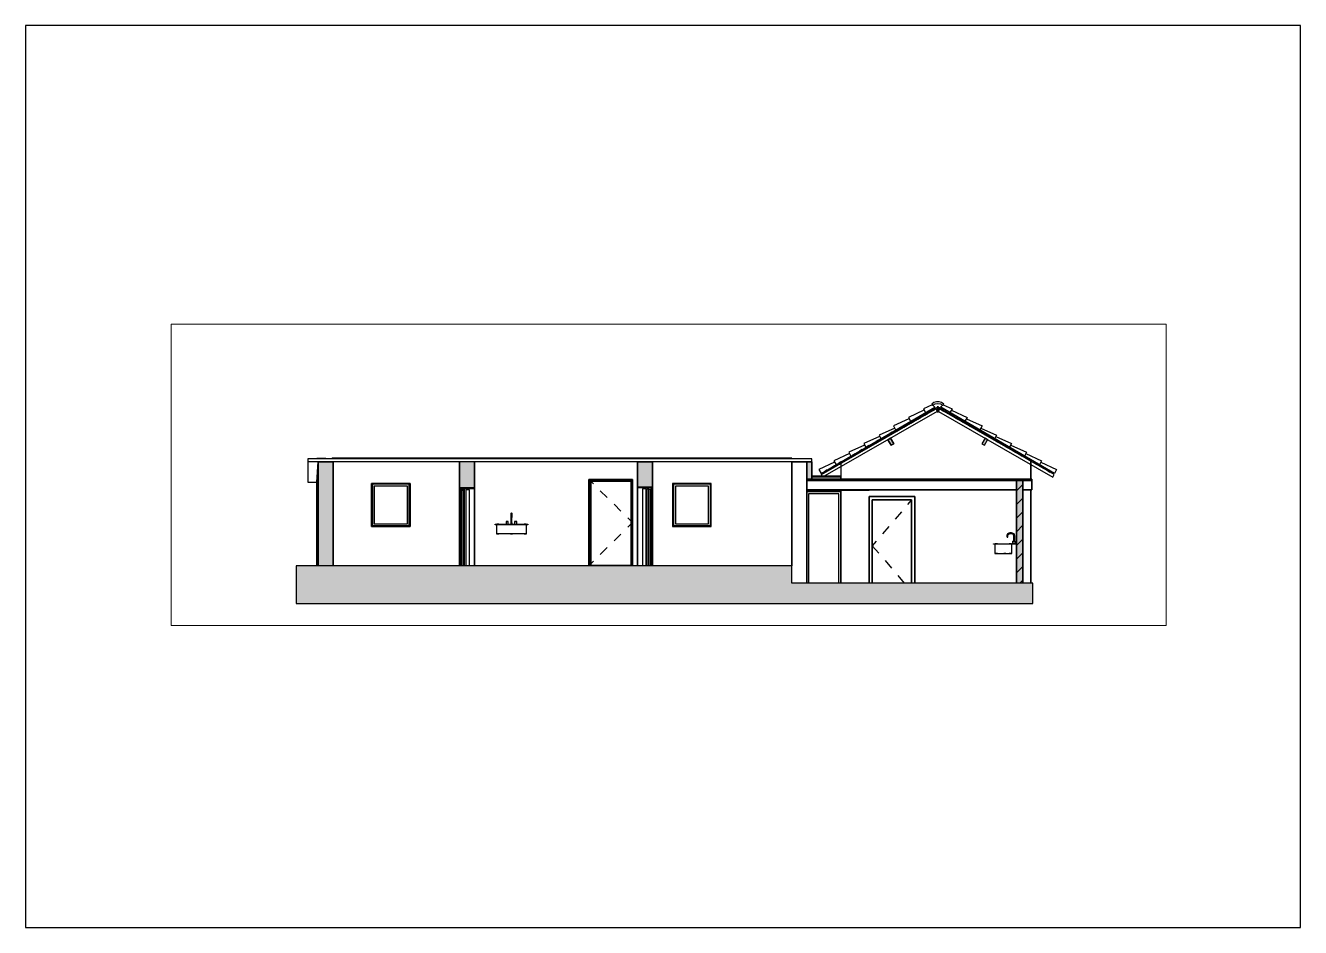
# Paper-space layout 'Layout1' of a CAD drawing. Header units: millimetres. Extents: x 21 to 318, y 103 to 313.
# The model-space entities are those that its viewports show. They can reach past a viewport. Long polylines and large blocks are cut down to what shows.
import ezdxf

# ---------------------------------------------------------------- set-up
doc = ezdxf.new("R2010")
doc.units = ezdxf.units.MM
for name, color, linetype, lineweight in [('A-ALV-___-___-EXI', 250, 'Continuous', 35), ('A-BAS-___-___-EXI', 250, 'Continuous', 25), ('A-COB-___-___-EXI', 250, 'Continuous', 25), ('A-JAN-___-___-EXI', 250, 'Continuous', 25), ('A-MOB-___-___-EXI', 250, 'Continuous', 25), ('A-POR-___-___-EXI', 250, 'Continuous', 25)]:
    doc.layers.add(name, color=color, linetype=linetype, lineweight=lineweight)

# ---------------------------------------------------------------- blocks, each defined once
blk = doc.blocks.new('A4 HORIZONTAL - A4-22936372-Não nomeada')
at = {"layer": 'A-POR-___-___-EXI'}
for p, q in [((317.79, 313), (20.79, 313)), ((20.79, 313), (20.79, 103)), ((317.79, 103), (317.79, 313)), ((20.79, 103), (317.79, 103))]:
    blk.add_line(p, q, dxfattribs=at)

msp = doc.modelspace()

# ---------------------------------------------------------------- hatches: boundary and pattern name
at = {"layer": 'A-ALV-___-___-EXI'}
h = msp.add_hatch(color=11, dxfattribs=at)
h.paths.add_polyline_path([(1280, 9735), (1280, 12123), (1127, 12123), (1127, 9735)])
h.paths.add_polyline_path([(-14787, 10136), (-14787, 12555), (-15136, 12555), (-15136, 10136)])
h.paths.add_polyline_path([(-11497, 11949), (-11497, 12555), (-11846, 12555), (-11846, 11949)])
h.paths.add_polyline_path([(-7700, 11968), (-7350, 11968), (-7350, 12555), (-7700, 12555)])
h.paths.add_polyline_path([(-3636, 12152), (-3636, 12555), (-3756, 12555), (-3756, 12152)])
at = {"layer": 'A-BAS-___-___-EXI', "true_color": 0xcb9898}
msp.add_hatch(color=253, dxfattribs=at).paths.add_polyline_path([(1508, 9256), (1508, 9735), (-4105, 9735), (-4105, 10136), (-15650, 10136), (-15650, 9256), (-1177, 9256)])
at = {"layer": 'A-COB-___-___-EXI', "true_color": 0xc19a82}
h = msp.add_hatch(color=33, dxfattribs=at)
h.paths.add_polyline_path([(1908, 12320), (1921, 12342), (1870, 12373), (1856, 12349)])
h.paths.add_polyline_path([(-3318, 12320), (-3267, 12349), (-3280, 12371), (-3331, 12342)])
h.paths.add_polyline_path([(1747, 12412), (1759, 12434), (1709, 12466), (1695, 12442)])
h.paths.add_polyline_path([(-3156, 12412), (-3106, 12441), (-3119, 12465), (-3170, 12436)])
h.paths.add_polyline_path([(-2996, 12504), (-2946, 12533), (-2960, 12558), (-3010, 12529)])
h.paths.add_polyline_path([(1585, 12505), (1598, 12527), (1547, 12559), (1533, 12534)])
h.paths.add_polyline_path([(-2835, 12596), (-2780, 12628), (-2795, 12654), (-2850, 12622)])
h.paths.add_polyline_path([(1423, 12597), (1437, 12622), (1386, 12653), (1371, 12627)])
h.paths.add_polyline_path([(-2675, 12688), (-2619, 12720), (-2635, 12747), (-2690, 12715)])
h.paths.add_polyline_path([(1262, 12692), (1274, 12714), (1219, 12749), (1205, 12724)])
h.paths.add_polyline_path([(-2511, 12783), (-2455, 12815), (-2471, 12843), (-2527, 12810)])
h.paths.add_polyline_path([(1098, 12784), (1111, 12806), (1060, 12838), (1046, 12813)])
h.paths.add_polyline_path([(-2352, 12874), (-2295, 12907), (-2311, 12934), (-2368, 12901)])
h.paths.add_polyline_path([(941, 12876), (953, 12898), (898, 12932), (884, 12908)])
h.paths.add_polyline_path([(381, 12942), (457, 13073), (397, 13107), (321, 12977)])
h.paths.add_polyline_path([(-1791, 12942), (-1730, 12977), (-1807, 13107), (-1867, 13073)])
h.paths.add_polyline_path([(-2133, 12998), (-2077, 13031), (-2095, 13062), (-2151, 13030)])
h.paths.add_polyline_path([(724, 13000), (736, 13022), (681, 13056), (667, 13032)])
h.paths.add_polyline_path([(-1811, 13183), (-1755, 13215), (-1775, 13249), (-1830, 13217)])
h.paths.add_polyline_path([(402, 13183), (415, 13206), (364, 13237), (350, 13213)])
h.paths.add_polyline_path([(-1650, 13274), (-1595, 13305), (-1611, 13333), (-1666, 13301)])
h.paths.add_polyline_path([(239, 13277), (251, 13299), (199, 13332), (185, 13307)])
h.paths.add_polyline_path([(-1490, 13367), (-1435, 13398), (-1451, 13426), (-1506, 13394)])
h.paths.add_polyline_path([(77, 13369), (91, 13393), (40, 13425), (25, 13399)])
h.paths.add_polyline_path([(-1325, 13460), (-1269, 13491), (-1285, 13519), (-1340, 13487)])
h.paths.add_polyline_path([(-86, 13462), (-73, 13485), (-124, 13516), (-138, 13492)])
h.paths.add_polyline_path([(-1164, 13551), (-1109, 13583), (-1124, 13611), (-1179, 13578), (-1177, 13574)])
h.paths.add_polyline_path([(-247, 13554), (-234, 13577), (-285, 13608), (-299, 13584)])
h.paths.add_polyline_path([(-1002, 13644), (-944, 13677), (-959, 13705), (-1017, 13671)])
h.paths.add_polyline_path([(-410, 13647), (-397, 13669), (-448, 13701), (-462, 13677)])
h.paths.add_polyline_path([(-689, 13720), (-689, 13835), (-721, 13835), (-721, 13720)])
h.paths.add_polyline_path([(-841, 13736), (-783, 13769), (-799, 13797), (-857, 13763)])
h.paths.add_polyline_path([(-569, 13739), (-557, 13761), (-608, 13793), (-621, 13768)])

# ---------------------------------------------------------------- linework, layer by layer
at = {"layer": 'A-ALV-___-___-EXI'}
for p, q in [((-11846, 12555), (-11846, 11949)), ((-11846, 12555), (-11846, 11949)), ((-11497, 11949), (-11497, 12555)), ((-11497, 11949), (-11497, 12555)), ((-7700, 11968), (-7700, 12555)), ((-7700, 11968), (-7700, 12555)), ((-7350, 12555), (-7350, 11968)), ((-7350, 12555), (-7350, 11968)), ((-4105, 10136), (-4105, 12555)), ((1464, 12152), (1464, 12580)), ((-4105, 12257), (-4105, 10136)), ((-15168, 12085), (-15168, 10136)), ((-7700, 11968), (-7350, 11968)), ((-7350, 11968), (-7700, 11968)), ((-7350, 11968), (-7700, 11968)), ((-7350, 11929), (-7350, 11958)), ((1118, 11907), (857, 11907)), ((1280, 12123), (1127, 12123)), ((1127, 12123), (1127, 9735)), ((1127, 11882), (1280, 12031)), ((1280, 9735), (1280, 12123)), ((1464, 9735), (1464, 11907)), ((1127, 11564), (1280, 11714)), ((1127, 11247), (1280, 11396)), ((1127, 10926), (1280, 11079)), ((1127, 10609), (1280, 10758)), ((1127, 10291), (1280, 10440)), ((1127, 9974), (1280, 10123)), ((1210, 9735), (1280, 9805))]:
    msp.add_line(p, q, dxfattribs=at)
for points in [[(-15136, 12555), (-14787, 12555), (-14787, 10136), (-14787, 12555), (-15136, 12555), (-15136, 10136), (-15136, 12555), (-15168, 12085)], [(-3756, 12123), (1486, 12123), (1486, 12152), (-3756, 12152), (-3756, 12123), (-3756, 11907), (-3756, 11891), (-3756, 11856), (-3756, 9735), (-3756, 12555), (-3756, 12152), (-3636, 12152)], [(-3756, 11907), (-2305, 11907), (1127, 11907)], [(1280, 11907), (1486, 11907), (1486, 12123)]]:
    msp.add_lwpolyline(points, dxfattribs=at)
msp.add_lwpolyline([(1280, 12123), (1280, 9735), (1280, 12123), (1127, 12123), (1127, 9735), (1127, 12123)], close=True, dxfattribs=at)
at = {"layer": 'A-BAS-___-___-EXI'}
msp.add_lwpolyline([(-4105, 9735), (-4105, 10136), (-15650, 10136), (-15650, 9256), (1508, 9256), (1508, 9735)], close=True, dxfattribs=at)
at = {"layer": 'A-COB-___-___-EXI'}
for p, q in [((-689, 13835), (-721, 13835)), ((-721, 13835), (-721, 13720)), ((-721, 13720), (-689, 13720)), ((-689, 13720), (-689, 13835)), ((1464, 12580), (-689, 13825)), ((-645, 13822), (-591, 13873)), ((-568, 13742), (-622, 13771)), ((-610, 13793), (-559, 13762)), ((-568, 13901), (-587, 13870)), ((-1286, 13514), (-1337, 13485)), ((-1327, 13463), (-1273, 13492)), ((-1807, 13107), (-1867, 13073)), ((-1867, 13073), (-1791, 12942)), ((-1730, 12977), (-1807, 13107)), ((397, 13107), (321, 12977)), ((381, 12942), (457, 13073)), ((457, 13073), (397, 13107)), ((-1791, 12942), (-1730, 12977)), ((321, 12977), (381, 12942)), ((-3636, 12628), (-15380, 12628)), ((-15380, 12628), (-15380, 12555)), ((-3636, 12555), (-15380, 12555)), ((-15380, 12555), (-15380, 12085)), ((-11599, 12644), (-14812, 12644)), ((-14812, 12644), (-14812, 12628)), ((-11497, 12555), (-11846, 12555)), ((-11497, 12555), (-11846, 12555)), ((-7398, 12644), (-11599, 12644)), ((-11599, 12644), (-11599, 12628)), ((-11599, 12628), (-11599, 12644)), ((-7700, 12555), (-7350, 12555)), ((-7700, 12555), (-7350, 12555)), ((-4105, 12644), (-7398, 12644)), ((-7398, 12644), (-7398, 12628)), ((-7398, 12628), (-7398, 12644)), ((-4105, 12628), (-4105, 12644)), ((-4105, 12555), (-3756, 12555)), ((-3756, 12555), (-3636, 12555)), ((-3636, 12555), (-3636, 12628)), ((-3636, 12555), (-3636, 12152)), ((-3636, 12152), (-3636, 12555)), ((1222, 12742), (1273, 12714)), ((-3118, 12463), (-3169, 12434)), ((-3159, 12412), (-3105, 12444)), ((-15380, 12085), (-15168, 12085))]:
    msp.add_line(p, q, dxfattribs=at)
for points in [[(-3108, 12549), (-3474, 12380), (-3423, 12288), (-775, 13831)], [(-721, 13727), (-3388, 12199), (-3416, 12263), (-746, 13793), (-721, 13736)], [(-721, 13822), (-2962, 12530), (-2962, 12152), (-2962, 12203)], [(-1026, 13762), (-1388, 13593), (-1330, 13488)], [(-832, 13882), (-1038, 13793), (-981, 13692)], [(-949, 13679), (-962, 13701), (-1016, 13669), (-1003, 13647)], [(-565, 13901), (-616, 13936), (-673, 13955), (-733, 13955), (-794, 13936), (-841, 13901), (-822, 13870)], [(-768, 13822), (-819, 13873), (-765, 13904), (-702, 13914), (-641, 13904), (-587, 13873)], [(-689, 13727), (1978, 12199), (2007, 12263), (-664, 13793), (-689, 13736)], [(1699, 12549), (2064, 12380), (2013, 12288), (-635, 13831)], [(-578, 13882), (-372, 13793), (-429, 13692)], [(-460, 13679), (-448, 13701), (-397, 13669), (-410, 13647), (-462, 13677), (-448, 13701), (-397, 13669), (-410, 13647)], [(-387, 13762), (-22, 13593), (-79, 13488)], [(-1375, 13562), (-1737, 13393), (-1680, 13288)], [(-286, 13606), (-235, 13577), (-248, 13555), (-298, 13587)], [(-38, 13562), (327, 13393), (270, 13288)], [(38, 13422), (89, 13393), (76, 13371), (25, 13400)], [(-2061, 13146), (-2426, 12980), (-2378, 12895)], [(-1708, 13339), (-2073, 13174), (-2026, 13088)], [(-1772, 13234), (-1823, 13206), (-1810, 13184)], [(-1610, 13330), (-1661, 13298), (-1648, 13276)], [(298, 13339), (660, 13174), (616, 13088)], [(362, 13234), (413, 13206), (400, 13184)], [(651, 13146), (1016, 12980), (968, 12895)], [(-2410, 12946), (-2775, 12780), (-2727, 12692)], [(-2470, 12834), (-2524, 12806), (-2512, 12784)], [(-2096, 13050), (-2146, 13022), (-2134, 13000), (-2083, 13028)], [(673, 13028), (686, 13050), (737, 13022)], [(899, 12930), (949, 12898), (940, 12876), (886, 12907)], [(1000, 12946), (1365, 12780), (1314, 12692)], [(1048, 12812), (1060, 12834), (1111, 12806), (1099, 12784)], [(-14958, 12628), (-14958, 12638), (-15168, 12638)], [(-14818, 12628), (-14818, 12644), (-14812, 12644)], [(-2759, 12749), (-3124, 12580), (-3074, 12488)], [(-2835, 12599), (-2781, 12628), (-2794, 12650), (-2848, 12622)], [(-2620, 12720), (-2632, 12742), (-2683, 12714), (-2673, 12692)], [(1349, 12749), (1715, 12580), (1664, 12488)], [(-3636, 12228), (-2962, 12234), (-2962, 12203), (-3636, 12196)], [(-3267, 12349), (-3280, 12371), (-3331, 12342), (-3318, 12320), (-3331, 12342), (-3280, 12371), (-3267, 12349), (-3318, 12320)]]:
    msp.add_lwpolyline(points, dxfattribs=at)
for points in [[(-1017, 13671), (-1002, 13644), (-944, 13677), (-959, 13705)], [(-857, 13763), (-841, 13736), (-783, 13769), (-799, 13797)], [(-841, 13742), (-787, 13771), (-800, 13793), (-854, 13762)], [(-721, 13835), (-721, 13720), (-689, 13720), (-689, 13835)], [(-621, 13768), (-569, 13739), (-557, 13761), (-608, 13793)], [(-1506, 13394), (-1490, 13367), (-1435, 13398), (-1451, 13426)], [(-1489, 13371), (-1435, 13400), (-1448, 13422), (-1499, 13393)], [(-1340, 13487), (-1325, 13460), (-1269, 13491), (-1285, 13519)], [(-1179, 13578), (-1164, 13551), (-1109, 13583), (-1124, 13611)], [(-1165, 13555), (-1111, 13587), (-1124, 13606), (-1178, 13577)], [(-299, 13584), (-247, 13554), (-234, 13577), (-285, 13608)], [(-138, 13492), (-86, 13462), (-73, 13485), (-124, 13516)], [(-86, 13463), (-137, 13492), (-124, 13514), (-73, 13485)], [(25, 13399), (77, 13369), (91, 13393), (40, 13425)], [(-1807, 13107), (-1730, 12977), (-1791, 12942), (-1867, 13073)], [(-1830, 13217), (-1811, 13183), (-1755, 13215), (-1775, 13249)], [(-1666, 13301), (-1650, 13274), (-1595, 13305), (-1611, 13333)], [(185, 13307), (239, 13277), (251, 13299), (199, 13332)], [(238, 13276), (187, 13308), (200, 13330), (251, 13298)], [(397, 13107), (321, 12977), (381, 12942), (457, 13073)], [(350, 13213), (402, 13183), (415, 13206), (364, 13237)], [(-2527, 12810), (-2511, 12783), (-2455, 12815), (-2471, 12843)], [(-2368, 12901), (-2352, 12874), (-2295, 12907), (-2311, 12934)], [(-2350, 12876), (-2296, 12907), (-2308, 12930), (-2362, 12898)], [(-2151, 13030), (-2133, 12998), (-2077, 13031), (-2095, 13062)], [(667, 13032), (724, 13000), (736, 13022), (681, 13056)], [(884, 12908), (941, 12876), (953, 12898), (898, 12932)], [(1046, 12813), (1098, 12784), (1111, 12806), (1060, 12838)], [(-15168, 12628), (-15168, 12638)], [(-3010, 12529), (-2996, 12504), (-2946, 12533), (-2960, 12558)], [(-2997, 12507), (-2943, 12536), (-2956, 12558), (-3007, 12526)], [(-2850, 12622), (-2835, 12596), (-2780, 12628), (-2795, 12654)], [(-2690, 12715), (-2675, 12688), (-2619, 12720), (-2635, 12747)], [(1205, 12724), (1262, 12692), (1274, 12714), (1219, 12749)], [(1371, 12627), (1423, 12597), (1437, 12622), (1386, 12653)], [(1422, 12599), (1372, 12628), (1384, 12650), (1435, 12622)], [(1533, 12534), (1585, 12505), (1598, 12527), (1547, 12559)], [(1584, 12507), (1534, 12536), (1546, 12558), (1597, 12526)], [(-3170, 12436), (-3156, 12412), (-3106, 12441), (-3119, 12465)], [(1695, 12442), (1747, 12412), (1759, 12434), (1709, 12466)], [(1746, 12412), (1696, 12444), (1708, 12463), (1759, 12434)], [(1856, 12349), (1908, 12320), (1921, 12342), (1870, 12373)], [(1908, 12320), (1857, 12349), (1870, 12371), (1921, 12342)]]:
    msp.add_lwpolyline(points, close=True, dxfattribs=at)
at = {"layer": 'A-JAN-___-___-EXI'}
for p, q in [((-13894, 11053), (-13894, 12053)), ((-13894, 12053), (-12996, 12053)), ((-13015, 12034), (-13875, 12034)), ((-13875, 12034), (-13875, 11072)), ((-13059, 11990), (-13831, 11990)), ((-13831, 11990), (-13831, 11113)), ((-12996, 12053), (-12996, 11053)), ((-5982, 12053), (-6881, 12053)), ((-6001, 12034), (-6861, 12034)), ((-6861, 12034), (-6861, 11072)), ((-6042, 11990), (-6817, 11990)), ((-6817, 11990), (-6817, 11113)), ((-5982, 11053), (-5982, 12053)), ((-12996, 11053), (-13894, 11053)), ((-13875, 11072), (-13015, 11072)), ((-13831, 11113), (-13059, 11113)), ((-6881, 11053), (-5982, 11053)), ((-6861, 11072), (-6001, 11072)), ((-6817, 11113), (-6042, 11113))]:
    msp.add_line(p, q, dxfattribs=at)
for points in [[(-13894, 12053), (-13894, 11053), (-12996, 11053), (-12996, 12053)], [(-13015, 12034), (-13875, 12034), (-13875, 11072), (-13015, 11072)], [(-13059, 11990), (-13831, 11990), (-13831, 11113), (-13059, 11113)], [(-6881, 11053), (-5982, 11053), (-5982, 12053), (-6881, 12053)], [(-6001, 12034), (-6861, 12034), (-6861, 11072), (-6001, 11072)], [(-6042, 11990), (-6817, 11990), (-6817, 11113), (-6042, 11113)]]:
    msp.add_lwpolyline(points, close=True, dxfattribs=at)
at = {"layer": 'A-MOB-___-___-EXI'}
for p, q in [((-10761, 11171), (-10757, 11171)), ((-10757, 11171), (-10751, 11171)), ((-10751, 11171), (-10738, 11171)), ((-10738, 11171), (-10729, 11171)), ((-10729, 11171), (-10719, 11171)), ((-10719, 11171), (-10710, 11171)), ((-10561, 11171), (-10557, 11171)), ((-10557, 11171), (-10551, 11171)), ((-10551, 11171), (-10538, 11171)), ((-10538, 11171), (-10529, 11171)), ((-10529, 11171), (-10519, 11171)), ((-10519, 11171), (-10510, 11171)), ((930, 10837), (937, 10863)), ((930, 10802), (930, 10837)), ((937, 10863), (956, 10882)), ((956, 10882), (978, 10891)), ((978, 10891), (984, 10891)), ((984, 10891), (1007, 10891)), ((1007, 10891), (1032, 10885)), ((1032, 10885), (1051, 10866)), ((1048, 10713), (1045, 10713)), ((1045, 10713), (1048, 10713)), ((1048, 10713), (1045, 10713)), ((1045, 10713), (1048, 10713)), ((1051, 10866), (1060, 10844)), ((1060, 10844), (1060, 10837)), ((1060, 10837), (1060, 10713)), ((1060, 10713), (1070, 10713)), ((1070, 10713), (1060, 10713)), ((1070, 10713), (1083, 10713)), ((1083, 10713), (1070, 10713)), ((1083, 10713), (1092, 10713)), ((1092, 10713), (1083, 10713)), ((1092, 10713), (1095, 10713)), ((1095, 10713), (1092, 10713)), ((962, 10637), (683, 10637))]:
    msp.add_line(p, q, dxfattribs=at)
for points in [[(-10643, 11133), (-10646, 11133), (-10646, 11107), (-10643, 11107), (-10637, 11107), (-10630, 11107), (-10627, 11107), (-10621, 11107), (-10621, 11133), (-10627, 11133), (-10630, 11133), (-10637, 11133), (-10643, 11133), (-10643, 11294), (-10643, 11320), (-10643, 11342), (-10643, 11355), (-10643, 11358), (-10643, 11352), (-10643, 11333), (-10643, 11307), (-10643, 11294), (-10643, 11260), (-10640, 11260), (-10643, 11260)], [(-10640, 11364), (-10634, 11367), (-10627, 11361), (-10624, 11361)], [(-10624, 11133), (-10624, 11294), (-10624, 11260)], [(-10341, 11094), (-10926, 11094), (-10948, 11094), (-10964, 11094), (-10976, 11094), (-10983, 11094), (-10983, 10879), (-10976, 10879), (-10983, 10879)], [(-10926, 11107), (-10945, 11107), (-10961, 11107), (-10973, 11107), (-10976, 11107), (-10973, 11107), (-10961, 11107), (-10945, 11107), (-10926, 11107), (-10341, 11107)], [(-10341, 10879), (-10319, 10879), (-10303, 10879), (-10291, 10879), (-10284, 10879), (-10284, 11094), (-10287, 11094)], [(-10291, 11094), (-10303, 11094), (-10319, 11094)], [(-10284, 10879), (-10291, 10879), (-10303, 10879), (-10319, 10879), (-10341, 10879), (-10926, 10879)], [(914, 10802), (921, 10802), (924, 10802), (927, 10802), (930, 10802), (927, 10802), (924, 10802), (921, 10802), (914, 10802), (911, 10802), (911, 10837), (914, 10859), (930, 10885), (956, 10904), (984, 10910), (1007, 10910), (1032, 10907), (1057, 10891), (1073, 10866), (1080, 10837), (1080, 10713)], [(1095, 10650), (1095, 10713), (1095, 10650), (1092, 10650), (1083, 10650), (1070, 10650), (1060, 10650), (1051, 10650), (1048, 10650)], [(660, 10637), (641, 10637), (629, 10637), (625, 10637), (625, 10421), (629, 10421), (625, 10421)], [(683, 10421), (660, 10421), (641, 10421), (629, 10421), (641, 10421), (660, 10421), (683, 10421), (962, 10421), (984, 10421), (962, 10421)], [(683, 10650), (664, 10650), (648, 10650), (635, 10650), (632, 10650), (635, 10650), (648, 10650), (664, 10650), (683, 10650), (962, 10650)], [(1019, 10421), (1019, 10637), (1016, 10637), (1003, 10637), (984, 10637)]]:
    msp.add_lwpolyline(points, dxfattribs=at)
for points in [[(-10624, 11352), (-10624, 11333), (-10624, 11307), (-10624, 11294), (-10624, 11320), (-10624, 11342), (-10624, 11355), (-10624, 11358)], [(-10253, 11094), (-11015, 11094), (-11015, 11107), (-10253, 11107)], [(-10719, 11171), (-10729, 11171), (-10738, 11171), (-10751, 11171), (-10757, 11171), (-10761, 11171), (-10761, 11107), (-10757, 11107), (-10751, 11107), (-10738, 11107), (-10729, 11107), (-10719, 11107), (-10710, 11107), (-10710, 11171)], [(-10637, 11260), (-10640, 11260), (-10637, 11260), (-10634, 11260)], [(-10630, 11260), (-10627, 11260), (-10624, 11260), (-10627, 11260), (-10630, 11260), (-10634, 11260)], [(-10519, 11171), (-10529, 11171), (-10538, 11171), (-10551, 11171), (-10557, 11171), (-10561, 11171), (-10561, 11107), (-10557, 11107), (-10551, 11107), (-10538, 11107), (-10529, 11107), (-10519, 11107), (-10510, 11107), (-10510, 11171)], [(-10322, 11107), (-10307, 11107), (-10297, 11107), (-10291, 11107), (-10297, 11107), (-10307, 11107), (-10322, 11107), (-10341, 11107)], [(-10948, 10879), (-10964, 10879), (-10976, 10879), (-10964, 10879), (-10948, 10879), (-10926, 10879)], [(-10656, 10879), (-10649, 10879), (-10640, 10879), (-10627, 10879), (-10618, 10879), (-10611, 10879), (-10608, 10879), (-10611, 10879), (-10618, 10879), (-10627, 10879), (-10640, 10879), (-10649, 10879), (-10656, 10879), (-10659, 10879)], [(1045, 10713), (1045, 10650)], [(1051, 10713), (1048, 10713), (1051, 10713), (1060, 10713)], [(1051, 10713), (1048, 10713), (1051, 10713), (1060, 10713)], [(1083, 10713), (1092, 10713), (1095, 10713), (1092, 10713), (1083, 10713), (1080, 10713)], [(594, 10637), (594, 10650), (1127, 10650), (1127, 10637)], [(848, 10421), (838, 10421), (835, 10421), (838, 10421), (848, 10421), (857, 10421)], [(870, 10421), (879, 10421), (883, 10421), (879, 10421), (870, 10421), (857, 10421)], [(981, 10650), (1000, 10650), (1010, 10650), (1013, 10650), (1010, 10650), (1000, 10650), (981, 10650), (962, 10650)], [(984, 10421), (1003, 10421), (1016, 10421), (1019, 10421), (1016, 10421), (1003, 10421)]]:
    msp.add_lwpolyline(points, close=True, dxfattribs=at)
at = {"layer": 'A-POR-___-___-EXI'}
for p, q in [((-11846, 11949), (-11846, 11936)), ((-11846, 10136), (-11846, 11936)), ((-11846, 11936), (-11497, 11936)), ((-11846, 11936), (-11846, 11910)), ((-11805, 11910), (-11846, 11910)), ((-11846, 11910), (-11846, 10136)), ((-11846, 11910), (-11805, 11910)), ((-11805, 10136), (-11805, 11910)), ((-11805, 11910), (-11805, 11898)), ((-11761, 11898), (-11805, 11898)), ((-11805, 11898), (-11805, 10136)), ((-11805, 11898), (-11761, 11898)), ((-11726, 11910), (-11761, 11910)), ((-11761, 11910), (-11761, 10136)), ((-11761, 11898), (-11761, 11910)), ((-11761, 11910), (-11726, 11910)), ((-11761, 10136), (-11761, 11898)), ((-11726, 11910), (-11726, 11936)), ((-11726, 10136), (-11726, 11910)), ((-11497, 11936), (-11497, 11949)), ((-8836, 10136), (-8836, 12149)), ((-8405, 11726), (-8567, 11882)), ((-7700, 10136), (-7700, 11968)), ((-7471, 11958), (-7700, 11958)), ((-7700, 11958), (-7700, 10136)), ((-7471, 11958), (-7471, 11929)), ((-7350, 11958), (-7471, 11958)), ((-7471, 11929), (-7436, 11929)), ((-7436, 11929), (-7436, 11917)), ((-7436, 11917), (-7392, 11917)), ((-7392, 11917), (-7392, 11929)), ((-7392, 11929), (-7350, 11929)), ((-7350, 11968), (-7350, 10136)), ((-3734, 11891), (-3734, 11856)), ((-2988, 11856), (-2988, 11891)), ((-1315, 11672), (-2229, 11672)), ((-2229, 11672), (-2229, 9735)), ((-1315, 11672), (-1407, 11564)), ((-1315, 9735), (-1315, 11672)), ((-8084, 11409), (-8246, 11568)), ((-1553, 11393), (-1699, 11221)), ((-1845, 11053), (-1991, 10882)), ((-8084, 10875), (-8246, 10720)), ((-8405, 10561), (-8567, 10402)), ((-8789, 10158), (-8798, 10158)), ((-8798, 10148), (-7852, 10148)), ((-1931, 10256), (-1784, 10085)), ((-1638, 9913), (-1486, 9735))]:
    msp.add_line(p, q, dxfattribs=at)
for points in [[(-11846, 10136), (-11846, 11949), (-11497, 11949), (-11846, 11949), (-11497, 11949), (-11497, 10136), (-11497, 11936), (-11726, 11936), (-11846, 11936)], [(-11612, 10136), (-11612, 11907), (-11697, 11907), (-11697, 10136)], [(-8725, 12041), (-8836, 12149), (-8836, 10136), (-8725, 10247)], [(-7700, 11968), (-7700, 11958), (-7350, 11958)], [(-7500, 10136), (-7500, 11926), (-7585, 11926), (-7585, 10136)], [(-7471, 10136), (-7471, 11929), (-7436, 11929), (-7436, 10136), (-7436, 11917), (-7392, 11917), (-7392, 10136), (-7392, 11929), (-7350, 11929), (-7350, 10136), (-7350, 11958), (-7350, 11968)], [(-2305, 11907), (-2305, 11891), (-3756, 11891)], [(-2962, 11891), (-2962, 11856), (-2962, 11891), (-2962, 9735), (-2962, 11856), (-3756, 11856)], [(-3010, 9735), (-3010, 11809), (-3712, 11809), (-3712, 9735)], [(-7925, 11253), (-7814, 11142), (-7925, 11034)], [(-2137, 10710), (-2229, 10605), (-2077, 10428)]]:
    msp.add_lwpolyline(points, dxfattribs=at)
for points in [[(-7814, 12149), (-7814, 10136), (-7814, 12149), (-8836, 12149)], [(-8827, 12136), (-7827, 12136), (-7827, 10136), (-7827, 12136), (-8827, 12136), (-8827, 10136)], [(-8798, 10148), (-8798, 10136), (-8798, 12110), (-7852, 12110), (-8798, 12110), (-8798, 10158)], [(-8789, 10155), (-7849, 10155), (-7849, 12107), (-8789, 12107)], [(-7852, 12110), (-7852, 12107)], [(-2305, 9735), (-2305, 11749)], [(-1238, 11749), (-1238, 9735), (-1238, 11749), (-2305, 11749)], [(-2229, 11672), (-1315, 11672), (-1315, 9735), (-1315, 11672), (-2229, 11672), (-2229, 9735)], [(-7852, 10148), (-7852, 10155), (-7852, 10136)]]:
    msp.add_lwpolyline(points, close=True, dxfattribs=at)

psp = doc.layouts.get("Layout1")

# ---------------------------------------------------------------- block references
at = {"layer": 'A-MOB-___-___-EXI'}
psp.add_blockref('A4 HORIZONTAL - A4-22936372-Não nomeada', (0, 0), dxfattribs=at)

# ---------------------------------------------------------------- viewports
at = {"layer": 'A-ALV-___-___-EXI'}
psp.add_viewport(center=(170.61, 208.4), size=(231.81, 70.108), view_center_point=(-6973.36, 12255.53), view_height=7010.8019, dxfattribs=at)

doc.saveas('drawing.dxf')
